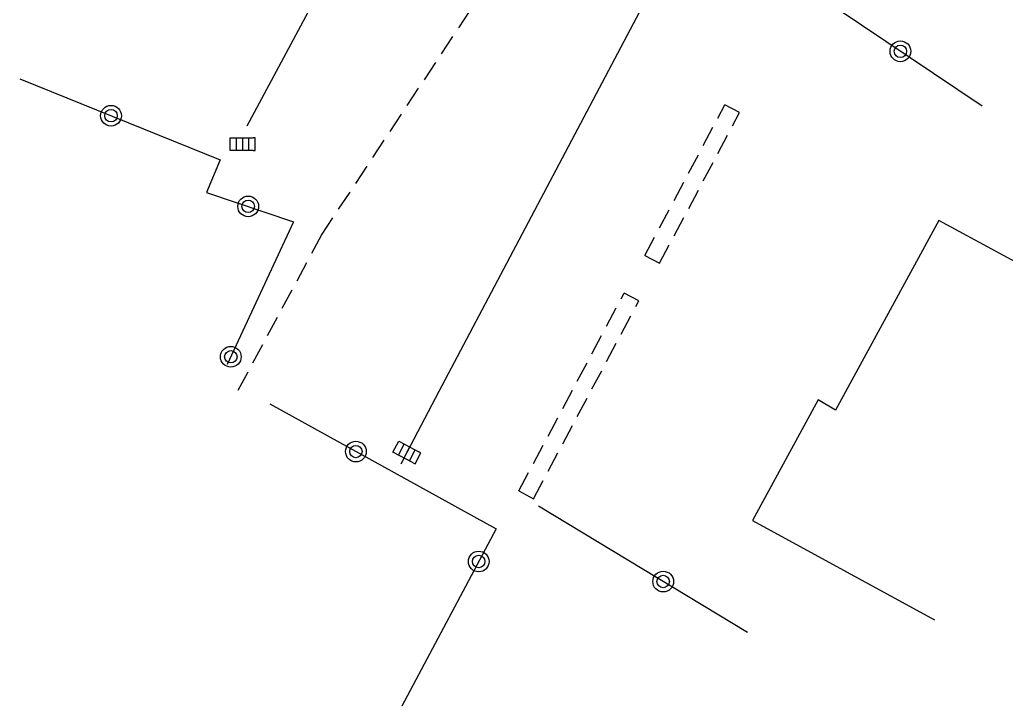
# Model space of a CAD drawing. Header units: millimetres. Extents: x 133000 to 134000, y 143000 to 144000.
# Drawn here: x 133106.26 to 133130.06, y 143454.43 to 143470.99 of the extents above; entities that cross this region are included whole.
import ezdxf

# ---------------------------------------------------------------- set-up
doc = ezdxf.new("R2010")
doc.units = ezdxf.units.MM
doc.linetypes.add('DASHED', pattern=[0.75, 0.5, -0.25])
doc.layers.get('0').update_dxf_attribs({"linetype": 'CONTINUOUS'})
for name, color, linetype in [('W0001', 6, 'DASHED'), ('W0008', 7, 'CONTINUOUS'), ('W0100', 7, 'CONTINUOUS'), ('W0112', 1, 'DASHED'), ('W0322', 7, 'CONTINUOUS'), ('W0400', 7, 'CONTINUOUS')]:
    doc.layers.add(name, color=color, linetype=linetype)

# ---------------------------------------------------------------- blocks, each defined once
blk = doc.blocks.new('T400')
for p, q in [((-0.15, 0.3), (0.15, 0.3)), ((-0.15, -0.25), (-0.15, 0.3)), ((0.15, 0.3), (0.15, -0.25)), ((-0.15, 0.15), (0.15, 0.15)), ((-0.15, 0), (0.15, 0)), ((-0.15, -0.15), (0.15, -0.15)), ((-0.15, -0.25), (-0.15, -0.3)), ((-0.15, -0.3), (0.15, -0.3)), ((0.15, -0.3), (0.15, -0.25))]:
    blk.add_line(p, q)
blk = doc.blocks.new('t322o')
at = {"color": 0, "linetype": 'Continuous'}
for radius in [0.25, 0.15]:
    blk.add_circle((0, 0), radius, dxfattribs=at)

msp = doc.modelspace()

# ---------------------------------------------------------------- linework, layer by layer
at = {"layer": 'W0001'}
msp.add_lwpolyline([(133111.534, 143462.052), (133113.54, 143465.792), (133117.696, 143472.072), (133123.208, 143482.365), (133126.246, 143487.671), (133129.316, 143492.589), (133135.32, 143501.494), (133147.404, 143519.248), (133157.582, 143534.184), (133160.422, 143540.286), (133168.369, 143552.074), (133169.961, 143554.179), (133172.778, 143557.626), (133175.368, 143559.968), (133178.34, 143561.918), (133181.278, 143562.732), (133192.008, 143564.852), (133212.772, 143568.781)], dxfattribs=at)
at = {"layer": 'W0008'}
for points in [[(133111.746, 143468.434), (133119.715, 143483.294), (133122.174, 143487.889), (133122.428, 143488.255), (133126.163, 143494.28), (133130.437, 143500.552), (133133.556, 143505.169), (133143.278, 143519.411), (133146.691, 143524.457), (133153.071, 143533.837), (133156.508, 143538.838), (133157.799, 143540.742), (133159.433, 143543.131), (133162.978, 143548.452), (133165.1, 143551.54), (133166.502, 143553.603), (133168.723, 143556.841), (133170.991, 143559.876), (133173.04, 143561.877), (133176.231, 143564.064), (133178.749, 143565.119), (133183.306, 143565.985), (133193.897, 143567.757), (133212.34, 143570.727)], [(133180.215, 143559.529), (133179.519, 143559.384), (133176.914, 143557.523), (133174.845, 143555.81), (133173.708, 143554.637), (133170.23, 143550.6), (133162.543, 143539.257), (133162.328, 143537.982), (133161.988, 143535.96), (133161.429, 143533.816), (133160.909, 143532.835), (133160.13, 143531.65), (133151.6, 143519.178), (133139.476, 143501.353), (133133.97, 143493.256), (133130.318, 143487.541), (133128.048, 143483.774), (133126.572, 143481.193), (133121.801, 143472.296), (133116.374, 143462.025), (133115.602, 143460.551), (133115.452, 143460.266)]]:
    msp.add_lwpolyline(points, dxfattribs=at)
at = {"layer": 'W0100'}
msp.add_lwpolyline([(133132.826, 143463.763), (133128.433, 143466.151), (133125.942, 143461.57), (133125.524, 143461.819), (133123.936, 143458.911), (133128.325, 143456.516), (133128.325, 143456.516), (133128.325, 143456.516), (133128.325, 143456.516), (133128.325, 143456.516), (133128.325, 143456.516), (133128.325, 143456.516), (133128.325, 143456.516), (133128.325, 143456.516), (133128.325, 143456.516), (133128.325, 143456.516), (133128.325, 143456.516), (133128.325, 143456.516), (133128.325, 143456.516), (133128.325, 143456.516), (133128.325, 143456.516), (133128.325, 143456.516), (133128.325, 143456.516), (133128.325, 143456.516), (133128.325, 143456.516), (133128.325, 143456.516), (133128.325, 143456.516), (133128.325, 143456.516), (133128.325, 143456.516), (133128.325, 143456.516), (133128.325, 143456.516), (133128.325, 143456.516), (133128.325, 143456.516), (133128.325, 143456.516), (133128.325, 143456.516), (133128.325, 143456.516), (133128.325, 143456.516), (133128.325, 143456.516), (133128.325, 143456.516), (133128.325, 143456.516), (133128.325, 143456.516), (133128.325, 143456.516), (133128.325, 143456.516), (133128.325, 143456.516), (133128.325, 143456.516), (133128.325, 143456.516), (133128.325, 143456.516), (133128.325, 143456.516), (133128.325, 143456.516), (133128.325, 143456.516), (133128.325, 143456.516), (133128.325, 143456.516), (133128.325, 143456.516), (133128.325, 143456.516), (133128.325, 143456.516), (133128.325, 143456.516), (133128.325, 143456.516), (133128.325, 143456.516), (133128.325, 143456.516), (133128.325, 143456.516), (133128.325, 143456.516), (133128.325, 143456.516), (133128.325, 143456.516), (133128.325, 143456.516), (133128.325, 143456.516), (133128.325, 143456.516), (133128.325, 143456.516), (133128.325, 143456.516), (133128.325, 143456.516), (133128.325, 143456.516), (133128.325, 143456.516), (133128.325, 143456.516), (133128.325, 143456.516), (133128.325, 143456.516), (133128.325, 143456.516), (133128.325, 143456.516), (133128.325, 143456.516), (133128.325, 143456.516), (133128.325, 143456.516), (133128.325, 143456.516), (133128.325, 143456.516), (133128.325, 143456.516), (133128.325, 143456.516), (133128.325, 143456.516), (133128.325, 143456.516), (133128.325, 143456.516), (133128.325, 143456.516), (133128.325, 143456.516), (133128.325, 143456.516), (133128.325, 143456.516), (133128.325, 143456.516), (133128.325, 143456.516), (133128.325, 143456.516), (133128.325, 143456.516), (133128.325, 143456.516), (133128.325, 143456.516), (133128.325, 143456.516), (133128.325, 143456.516), (133128.325, 143456.516), (133128.325, 143456.516), (133128.325, 143456.516), (133128.325, 143456.516), (133128.325, 143456.516), (133128.325, 143456.516), (133128.325, 143456.516), (133128.325, 143456.516), (133128.325, 143456.516), (133128.325, 143456.516), (133128.325, 143456.516), (133128.325, 143456.516), (133128.325, 143456.516), (133128.325, 143456.516), (133128.325, 143456.516), (133128.325, 143456.516), (133128.325, 143456.516), (133128.325, 143456.516), (133128.325, 143456.516), (133128.325, 143456.516), (133128.325, 143456.516), (133128.325, 143456.516)], dxfattribs=at)
at = {"layer": 'W0112'}
for points in [[(133121.342, 143465.304), (133123.272, 143468.94), (133123.272, 143468.94), (133123.272, 143468.94), (133123.272, 143468.94), (133123.272, 143468.94), (133123.272, 143468.94), (133123.272, 143468.94), (133123.272, 143468.94), (133123.272, 143468.94), (133123.272, 143468.94), (133123.272, 143468.94), (133123.272, 143468.94), (133123.272, 143468.94), (133123.272, 143468.94), (133123.272, 143468.94), (133123.272, 143468.94), (133123.272, 143468.94), (133123.272, 143468.94), (133123.272, 143468.94), (133123.272, 143468.94), (133123.272, 143468.94), (133123.272, 143468.94), (133123.272, 143468.94), (133123.272, 143468.94), (133123.272, 143468.94), (133123.272, 143468.94), (133123.272, 143468.94), (133123.272, 143468.94), (133123.272, 143468.94), (133123.272, 143468.94), (133123.272, 143468.94), (133123.272, 143468.94), (133123.272, 143468.94), (133123.272, 143468.94), (133123.272, 143468.94), (133123.272, 143468.94), (133123.272, 143468.94), (133123.272, 143468.94), (133123.272, 143468.94), (133123.272, 143468.94), (133123.272, 143468.94), (133123.272, 143468.94), (133123.272, 143468.94), (133123.272, 143468.94), (133123.272, 143468.94), (133123.272, 143468.94), (133123.272, 143468.94), (133123.272, 143468.94), (133123.272, 143468.94), (133123.272, 143468.94), (133123.272, 143468.94), (133123.272, 143468.94), (133123.272, 143468.94), (133123.272, 143468.94), (133123.272, 143468.94), (133123.272, 143468.94), (133123.272, 143468.94), (133123.272, 143468.94), (133123.272, 143468.94), (133123.272, 143468.94), (133123.272, 143468.94), (133123.272, 143468.94), (133123.272, 143468.94), (133123.272, 143468.94), (133123.272, 143468.94), (133123.272, 143468.94), (133123.272, 143468.94), (133123.272, 143468.94), (133123.272, 143468.94), (133123.272, 143468.94), (133123.272, 143468.94), (133123.272, 143468.94), (133123.272, 143468.94), (133123.272, 143468.94), (133123.272, 143468.94), (133123.272, 143468.94), (133123.272, 143468.94), (133123.272, 143468.94), (133123.272, 143468.94), (133123.272, 143468.94), (133123.272, 143468.94), (133123.272, 143468.94), (133123.272, 143468.94), (133123.272, 143468.94), (133123.272, 143468.94), (133123.272, 143468.94), (133123.272, 143468.94), (133123.272, 143468.94), (133123.272, 143468.94), (133123.272, 143468.94), (133123.272, 143468.94), (133123.272, 143468.94), (133123.272, 143468.94), (133123.272, 143468.94), (133123.272, 143468.94), (133123.272, 143468.94), (133123.272, 143468.94), (133123.272, 143468.94), (133123.272, 143468.94), (133123.272, 143468.94), (133123.272, 143468.94), (133123.272, 143468.94), (133123.272, 143468.94), (133123.272, 143468.94), (133123.272, 143468.94), (133123.272, 143468.94), (133123.272, 143468.94), (133123.272, 143468.94), (133123.272, 143468.94), (133123.272, 143468.94), (133123.272, 143468.94), (133123.272, 143468.94), (133123.272, 143468.94), (133123.272, 143468.94), (133123.272, 143468.94), (133123.272, 143468.94), (133123.272, 143468.94), (133123.272, 143468.94), (133123.272, 143468.94)], [(133121.342, 143465.304), (133121.695, 143465.116), (133123.626, 143468.752), (133123.272, 143468.94), (133123.272, 143468.94), (133123.272, 143468.94), (133123.272, 143468.94), (133123.272, 143468.94), (133123.272, 143468.94), (133123.272, 143468.94), (133123.272, 143468.94), (133123.272, 143468.94), (133123.272, 143468.94), (133123.272, 143468.94), (133123.272, 143468.94), (133123.272, 143468.94), (133123.272, 143468.94), (133123.272, 143468.94), (133123.272, 143468.94), (133123.272, 143468.94), (133123.272, 143468.94), (133123.272, 143468.94), (133123.272, 143468.94), (133123.272, 143468.94), (133123.272, 143468.94), (133123.272, 143468.94), (133123.272, 143468.94), (133123.272, 143468.94), (133123.272, 143468.94), (133123.272, 143468.94), (133123.272, 143468.94), (133123.272, 143468.94), (133123.272, 143468.94), (133123.272, 143468.94), (133123.272, 143468.94), (133123.272, 143468.94), (133123.272, 143468.94), (133123.272, 143468.94), (133123.272, 143468.94), (133123.272, 143468.94), (133123.272, 143468.94), (133123.272, 143468.94), (133123.272, 143468.94), (133123.272, 143468.94), (133123.272, 143468.94), (133123.272, 143468.94), (133123.272, 143468.94), (133123.272, 143468.94), (133123.272, 143468.94), (133123.272, 143468.94), (133123.272, 143468.94), (133123.272, 143468.94), (133123.272, 143468.94), (133123.272, 143468.94), (133123.272, 143468.94), (133123.272, 143468.94), (133123.272, 143468.94), (133123.272, 143468.94), (133123.272, 143468.94), (133123.272, 143468.94), (133123.272, 143468.94), (133123.272, 143468.94), (133123.272, 143468.94), (133123.272, 143468.94), (133123.272, 143468.94), (133123.272, 143468.94), (133123.272, 143468.94), (133123.272, 143468.94), (133123.272, 143468.94), (133123.272, 143468.94), (133123.272, 143468.94), (133123.272, 143468.94), (133123.272, 143468.94), (133123.272, 143468.94), (133123.272, 143468.94), (133123.272, 143468.94), (133123.272, 143468.94), (133123.272, 143468.94), (133123.272, 143468.94), (133123.272, 143468.94), (133123.272, 143468.94), (133123.272, 143468.94), (133123.272, 143468.94), (133123.272, 143468.94), (133123.272, 143468.94), (133123.272, 143468.94), (133123.272, 143468.94), (133123.272, 143468.94), (133123.272, 143468.94), (133123.272, 143468.94), (133123.272, 143468.94), (133123.272, 143468.94), (133123.272, 143468.94), (133123.272, 143468.94), (133123.272, 143468.94), (133123.272, 143468.94), (133123.272, 143468.94), (133123.272, 143468.94), (133123.272, 143468.94), (133123.272, 143468.94), (133123.272, 143468.94), (133123.272, 143468.94), (133123.272, 143468.94), (133123.272, 143468.94), (133123.272, 143468.94), (133123.272, 143468.94), (133123.272, 143468.94), (133123.272, 143468.94), (133123.272, 143468.94), (133123.272, 143468.94), (133123.272, 143468.94), (133123.272, 143468.94), (133123.272, 143468.94), (133123.272, 143468.94), (133123.272, 143468.94), (133123.272, 143468.94), (133123.272, 143468.94), (133123.272, 143468.94), (133123.272, 143468.94), (133123.272, 143468.94)], [(133118.302, 143459.623), (133120.843, 143464.396), (133120.843, 143464.396), (133120.843, 143464.396), (133120.843, 143464.396), (133120.843, 143464.396), (133120.843, 143464.396), (133120.843, 143464.396), (133120.843, 143464.396), (133120.843, 143464.396), (133120.843, 143464.396), (133120.843, 143464.396), (133120.843, 143464.396), (133120.843, 143464.396), (133120.843, 143464.396), (133120.843, 143464.396), (133120.843, 143464.396), (133120.843, 143464.396), (133120.843, 143464.396), (133120.843, 143464.396), (133120.843, 143464.396), (133120.843, 143464.396), (133120.843, 143464.396), (133120.843, 143464.396), (133120.843, 143464.396), (133120.843, 143464.396), (133120.843, 143464.396), (133120.843, 143464.396), (133120.843, 143464.396), (133120.843, 143464.396), (133120.843, 143464.396), (133120.843, 143464.396), (133120.843, 143464.396), (133120.843, 143464.396), (133120.843, 143464.396), (133120.843, 143464.396), (133120.843, 143464.396), (133120.843, 143464.396), (133120.843, 143464.396), (133120.843, 143464.396), (133120.843, 143464.396), (133120.843, 143464.396), (133120.843, 143464.396), (133120.843, 143464.396), (133120.843, 143464.396), (133120.843, 143464.396), (133120.843, 143464.396), (133120.843, 143464.396), (133120.843, 143464.396), (133120.843, 143464.396), (133120.843, 143464.396), (133120.843, 143464.396), (133120.843, 143464.396), (133120.843, 143464.396), (133120.843, 143464.396), (133120.843, 143464.396), (133120.843, 143464.396), (133120.843, 143464.396), (133120.843, 143464.396), (133120.843, 143464.396), (133120.843, 143464.396), (133120.843, 143464.396), (133120.843, 143464.396), (133120.843, 143464.396), (133120.843, 143464.396), (133120.843, 143464.396), (133120.843, 143464.396), (133120.843, 143464.396), (133120.843, 143464.396), (133120.843, 143464.396), (133120.843, 143464.396), (133120.843, 143464.396), (133120.843, 143464.396), (133120.843, 143464.396), (133120.843, 143464.396), (133120.843, 143464.396), (133120.843, 143464.396), (133120.843, 143464.396), (133120.843, 143464.396), (133120.843, 143464.396), (133120.843, 143464.396), (133120.843, 143464.396), (133120.843, 143464.396), (133120.843, 143464.396), (133120.843, 143464.396), (133120.843, 143464.396), (133120.843, 143464.396), (133120.843, 143464.396), (133120.843, 143464.396), (133120.843, 143464.396), (133120.843, 143464.396), (133120.843, 143464.396), (133120.843, 143464.396), (133120.843, 143464.396), (133120.843, 143464.396), (133120.843, 143464.396), (133120.843, 143464.396), (133120.843, 143464.396), (133120.843, 143464.396), (133120.843, 143464.396), (133120.843, 143464.396), (133120.843, 143464.396), (133120.843, 143464.396), (133120.843, 143464.396), (133120.843, 143464.396), (133120.843, 143464.396), (133120.843, 143464.396), (133120.843, 143464.396), (133120.843, 143464.396), (133120.843, 143464.396), (133120.843, 143464.396), (133120.843, 143464.396), (133120.843, 143464.396), (133120.843, 143464.396), (133120.843, 143464.396), (133120.843, 143464.396), (133120.843, 143464.396), (133120.843, 143464.396), (133120.843, 143464.396), (133120.843, 143464.396)], [(133118.302, 143459.623), (133118.655, 143459.435), (133121.196, 143464.208), (133120.843, 143464.396), (133120.843, 143464.396), (133120.843, 143464.396), (133120.843, 143464.396), (133120.843, 143464.396), (133120.843, 143464.396), (133120.843, 143464.396), (133120.843, 143464.396), (133120.843, 143464.396), (133120.843, 143464.396), (133120.843, 143464.396), (133120.843, 143464.396), (133120.843, 143464.396), (133120.843, 143464.396), (133120.843, 143464.396), (133120.843, 143464.396), (133120.843, 143464.396), (133120.843, 143464.396), (133120.843, 143464.396), (133120.843, 143464.396), (133120.843, 143464.396), (133120.843, 143464.396), (133120.843, 143464.396), (133120.843, 143464.396), (133120.843, 143464.396), (133120.843, 143464.396), (133120.843, 143464.396), (133120.843, 143464.396), (133120.843, 143464.396), (133120.843, 143464.396), (133120.843, 143464.396), (133120.843, 143464.396), (133120.843, 143464.396), (133120.843, 143464.396), (133120.843, 143464.396), (133120.843, 143464.396), (133120.843, 143464.396), (133120.843, 143464.396), (133120.843, 143464.396), (133120.843, 143464.396), (133120.843, 143464.396), (133120.843, 143464.396), (133120.843, 143464.396), (133120.843, 143464.396), (133120.843, 143464.396), (133120.843, 143464.396), (133120.843, 143464.396), (133120.843, 143464.396), (133120.843, 143464.396), (133120.843, 143464.396), (133120.843, 143464.396), (133120.843, 143464.396), (133120.843, 143464.396), (133120.843, 143464.396), (133120.843, 143464.396), (133120.843, 143464.396), (133120.843, 143464.396), (133120.843, 143464.396), (133120.843, 143464.396), (133120.843, 143464.396), (133120.843, 143464.396), (133120.843, 143464.396), (133120.843, 143464.396), (133120.843, 143464.396), (133120.843, 143464.396), (133120.843, 143464.396), (133120.843, 143464.396), (133120.843, 143464.396), (133120.843, 143464.396), (133120.843, 143464.396), (133120.843, 143464.396), (133120.843, 143464.396), (133120.843, 143464.396), (133120.843, 143464.396), (133120.843, 143464.396), (133120.843, 143464.396), (133120.843, 143464.396), (133120.843, 143464.396), (133120.843, 143464.396), (133120.843, 143464.396), (133120.843, 143464.396), (133120.843, 143464.396), (133120.843, 143464.396), (133120.843, 143464.396), (133120.843, 143464.396), (133120.843, 143464.396), (133120.843, 143464.396), (133120.843, 143464.396), (133120.843, 143464.396), (133120.843, 143464.396), (133120.843, 143464.396), (133120.843, 143464.396), (133120.843, 143464.396), (133120.843, 143464.396), (133120.843, 143464.396), (133120.843, 143464.396), (133120.843, 143464.396), (133120.843, 143464.396), (133120.843, 143464.396), (133120.843, 143464.396), (133120.843, 143464.396), (133120.843, 143464.396), (133120.843, 143464.396), (133120.843, 143464.396), (133120.843, 143464.396), (133120.843, 143464.396), (133120.843, 143464.396), (133120.843, 143464.396), (133120.843, 143464.396), (133120.843, 143464.396), (133120.843, 143464.396), (133120.843, 143464.396), (133120.843, 143464.396), (133120.843, 143464.396), (133120.843, 143464.396), (133120.843, 143464.396), (133120.843, 143464.396)]]:
    msp.add_lwpolyline(points, dxfattribs=at)
at = {"layer": 'W0322'}
for points in [[(133129.475, 143468.902), (133129.475, 143468.902), (133129.475, 143468.902), (133129.475, 143468.902), (133129.475, 143468.902), (133129.475, 143468.902), (133129.475, 143468.902), (133129.475, 143468.902), (133129.475, 143468.902), (133129.475, 143468.902), (133129.475, 143468.902), (133129.475, 143468.902), (133129.475, 143468.902), (133129.475, 143468.902), (133129.475, 143468.902), (133129.475, 143468.902), (133129.475, 143468.902), (133129.475, 143468.902), (133129.475, 143468.902), (133125.389, 143471.654)], [(133106.264, 143469.566), (133111.102, 143467.608), (133110.772, 143466.826), (133112.87, 143466.118), (133111.27, 143462.677), (133111.27, 143462.677), (133111.27, 143462.677), (133111.27, 143462.677), (133111.27, 143462.677), (133111.27, 143462.677), (133111.27, 143462.677), (133111.27, 143462.677), (133111.27, 143462.677), (133111.27, 143462.677), (133111.27, 143462.677), (133111.27, 143462.677), (133111.27, 143462.677), (133111.27, 143462.677), (133111.27, 143462.677), (133111.27, 143462.677), (133111.27, 143462.677), (133111.27, 143462.677), (133111.27, 143462.677), (133111.27, 143462.677), (133111.27, 143462.677), (133111.27, 143462.677), (133111.27, 143462.677), (133111.27, 143462.677), (133111.27, 143462.677), (133111.27, 143462.677), (133111.27, 143462.677), (133111.27, 143462.677), (133111.27, 143462.677), (133111.27, 143462.677), (133111.27, 143462.677), (133111.27, 143462.677), (133111.27, 143462.677), (133111.27, 143462.677), (133111.27, 143462.677), (133111.27, 143462.677), (133111.27, 143462.677), (133111.27, 143462.677), (133111.27, 143462.677), (133111.27, 143462.677), (133111.27, 143462.677), (133111.27, 143462.677), (133111.27, 143462.677), (133111.27, 143462.677), (133111.27, 143462.677), (133111.27, 143462.677), (133111.27, 143462.677), (133111.27, 143462.677), (133111.27, 143462.677), (133111.27, 143462.677), (133111.27, 143462.677), (133111.27, 143462.677), (133111.27, 143462.677), (133111.27, 143462.677), (133111.27, 143462.677), (133111.27, 143462.677), (133111.27, 143462.677), (133111.27, 143462.677), (133111.27, 143462.677), (133111.27, 143462.677), (133111.27, 143462.677), (133111.27, 143462.677), (133111.27, 143462.677), (133111.27, 143462.677), (133111.27, 143462.677), (133111.27, 143462.677), (133111.27, 143462.677), (133111.27, 143462.677), (133111.27, 143462.677), (133111.27, 143462.677), (133111.27, 143462.677), (133111.27, 143462.677), (133111.27, 143462.677), (133111.27, 143462.677), (133111.27, 143462.677), (133111.27, 143462.677), (133111.27, 143462.677), (133111.27, 143462.677), (133111.27, 143462.677), (133111.27, 143462.677), (133111.27, 143462.677), (133111.27, 143462.677), (133111.27, 143462.677), (133111.27, 143462.677), (133111.27, 143462.677), (133111.27, 143462.677), (133111.27, 143462.677), (133111.27, 143462.677), (133111.27, 143462.677), (133111.27, 143462.677), (133111.27, 143462.677), (133111.27, 143462.677), (133111.27, 143462.677), (133111.27, 143462.677), (133111.27, 143462.677), (133111.27, 143462.677), (133111.27, 143462.677)], [(133129.475, 143468.902), (133129.475, 143468.902), (133129.475, 143468.902), (133129.475, 143468.902), (133129.475, 143468.902), (133129.475, 143468.902), (133129.475, 143468.902), (133129.475, 143468.902), (133129.475, 143468.902), (133129.475, 143468.902), (133129.475, 143468.902), (133129.475, 143468.902), (133129.475, 143468.902), (133129.475, 143468.902), (133129.475, 143468.902), (133129.475, 143468.902), (133129.475, 143468.902), (133129.475, 143468.902), (133129.475, 143468.902), (133129.475, 143468.902), (133129.475, 143468.902), (133129.475, 143468.902), (133129.475, 143468.902), (133129.475, 143468.902), (133129.475, 143468.902), (133129.475, 143468.902), (133129.475, 143468.902), (133129.475, 143468.902), (133129.475, 143468.902), (133129.475, 143468.902), (133129.475, 143468.902), (133129.475, 143468.902), (133129.475, 143468.902), (133129.475, 143468.902), (133129.475, 143468.902), (133129.475, 143468.902), (133129.475, 143468.902), (133129.475, 143468.902), (133129.475, 143468.902), (133129.475, 143468.902), (133129.475, 143468.902), (133129.475, 143468.902), (133129.475, 143468.902), (133129.475, 143468.902), (133129.475, 143468.902), (133129.475, 143468.902), (133129.475, 143468.902), (133129.475, 143468.902), (133129.475, 143468.902), (133129.475, 143468.902), (133129.475, 143468.902), (133129.475, 143468.902), (133129.475, 143468.902), (133129.475, 143468.902), (133129.475, 143468.902), (133129.475, 143468.902), (133129.475, 143468.902), (133129.475, 143468.902), (133129.475, 143468.902), (133129.475, 143468.902), (133129.475, 143468.902), (133129.475, 143468.902), (133129.475, 143468.902), (133129.475, 143468.902), (133129.475, 143468.902), (133129.475, 143468.902), (133129.475, 143468.902), (133129.475, 143468.902), (133129.475, 143468.902), (133129.475, 143468.902), (133129.475, 143468.902), (133129.475, 143468.902), (133129.475, 143468.902), (133129.475, 143468.902), (133129.475, 143468.902), (133129.475, 143468.902), (133129.475, 143468.902), (133129.475, 143468.902), (133129.475, 143468.902), (133129.475, 143468.902), (133129.475, 143468.902), (133129.475, 143468.902), (133129.475, 143468.902), (133129.475, 143468.902), (133129.475, 143468.902), (133129.475, 143468.902), (133129.475, 143468.902), (133129.475, 143468.902), (133129.475, 143468.902), (133129.475, 143468.902), (133129.475, 143468.902), (133129.475, 143468.902), (133129.475, 143468.902), (133129.475, 143468.902), (133129.475, 143468.902), (133129.475, 143468.902), (133129.475, 143468.902), (133129.475, 143468.902), (133129.475, 143468.902), (133129.475, 143468.902), (133129.475, 143468.902)], [(133111.27, 143462.677), (133111.27, 143462.677), (133111.27, 143462.677), (133111.27, 143462.677), (133111.27, 143462.677), (133111.27, 143462.677), (133111.27, 143462.677), (133111.27, 143462.677), (133111.27, 143462.677), (133111.27, 143462.677), (133111.27, 143462.677), (133111.27, 143462.677), (133111.27, 143462.677), (133111.27, 143462.677), (133111.27, 143462.677), (133111.27, 143462.677), (133111.27, 143462.677), (133111.27, 143462.677), (133111.27, 143462.677), (133111.27, 143462.677)], [(133112.293, 143461.721), (133117.751, 143458.707), (133115.48, 143454.428), (133115.48, 143454.428), (133115.48, 143454.428), (133115.48, 143454.428), (133115.48, 143454.428), (133115.48, 143454.428), (133115.48, 143454.428), (133115.48, 143454.428), (133115.48, 143454.428), (133115.48, 143454.428), (133115.48, 143454.428), (133115.48, 143454.428), (133115.48, 143454.428), (133115.48, 143454.428), (133115.48, 143454.428), (133115.48, 143454.428), (133115.48, 143454.428), (133115.48, 143454.428), (133115.48, 143454.428), (133115.48, 143454.428), (133115.48, 143454.428), (133115.48, 143454.428), (133115.48, 143454.428), (133115.48, 143454.428), (133115.48, 143454.428), (133115.48, 143454.428), (133115.48, 143454.428), (133115.48, 143454.428), (133115.48, 143454.428), (133115.48, 143454.428), (133115.48, 143454.428), (133115.48, 143454.428), (133115.48, 143454.428), (133115.48, 143454.428), (133115.48, 143454.428), (133115.48, 143454.428), (133115.48, 143454.428), (133115.48, 143454.428), (133115.48, 143454.428), (133115.48, 143454.428), (133115.48, 143454.428), (133115.48, 143454.428), (133115.48, 143454.428), (133115.48, 143454.428), (133115.48, 143454.428), (133115.48, 143454.428), (133115.48, 143454.428), (133115.48, 143454.428), (133115.48, 143454.428), (133115.48, 143454.428), (133115.48, 143454.428), (133115.48, 143454.428), (133115.48, 143454.428), (133115.48, 143454.428), (133115.48, 143454.428), (133115.48, 143454.428), (133115.48, 143454.428), (133115.48, 143454.428), (133115.48, 143454.428), (133115.48, 143454.428), (133115.48, 143454.428), (133115.48, 143454.428), (133115.48, 143454.428), (133115.48, 143454.428), (133115.48, 143454.428), (133115.48, 143454.428), (133115.48, 143454.428), (133115.48, 143454.428), (133115.48, 143454.428), (133115.48, 143454.428), (133115.48, 143454.428), (133115.48, 143454.428), (133115.48, 143454.428), (133115.48, 143454.428), (133115.48, 143454.428), (133115.48, 143454.428), (133115.48, 143454.428), (133115.48, 143454.428), (133115.48, 143454.428), (133115.48, 143454.428), (133115.48, 143454.428), (133115.48, 143454.428), (133115.48, 143454.428), (133115.48, 143454.428), (133115.48, 143454.428), (133115.48, 143454.428), (133115.48, 143454.428), (133115.48, 143454.428), (133115.48, 143454.428), (133115.48, 143454.428), (133115.48, 143454.428), (133115.48, 143454.428), (133115.48, 143454.428), (133115.48, 143454.428), (133115.48, 143454.428), (133115.48, 143454.428), (133115.48, 143454.428), (133115.48, 143454.428), (133115.48, 143454.428)], [(133123.816, 143456.208), (133123.816, 143456.208), (133123.816, 143456.208), (133123.816, 143456.208), (133123.816, 143456.208), (133123.816, 143456.208), (133123.816, 143456.208), (133123.816, 143456.208), (133123.816, 143456.208), (133123.816, 143456.208), (133123.816, 143456.208), (133123.816, 143456.208), (133123.816, 143456.208), (133123.816, 143456.208), (133123.816, 143456.208), (133123.816, 143456.208), (133123.816, 143456.208), (133123.816, 143456.208), (133123.816, 143456.208), (133118.773, 143459.257)], [(133123.816, 143456.208), (133123.816, 143456.208), (133123.816, 143456.208), (133123.816, 143456.208), (133123.816, 143456.208), (133123.816, 143456.208), (133123.816, 143456.208), (133123.816, 143456.208), (133123.816, 143456.208), (133123.816, 143456.208), (133123.816, 143456.208), (133123.816, 143456.208), (133123.816, 143456.208), (133123.816, 143456.208), (133123.816, 143456.208), (133123.816, 143456.208), (133123.816, 143456.208), (133123.816, 143456.208), (133123.816, 143456.208), (133123.816, 143456.208), (133123.816, 143456.208), (133123.816, 143456.208), (133123.816, 143456.208), (133123.816, 143456.208), (133123.816, 143456.208), (133123.816, 143456.208), (133123.816, 143456.208), (133123.816, 143456.208), (133123.816, 143456.208), (133123.816, 143456.208), (133123.816, 143456.208), (133123.816, 143456.208), (133123.816, 143456.208), (133123.816, 143456.208), (133123.816, 143456.208), (133123.816, 143456.208), (133123.816, 143456.208), (133123.816, 143456.208), (133123.816, 143456.208), (133123.816, 143456.208), (133123.816, 143456.208), (133123.816, 143456.208), (133123.816, 143456.208), (133123.816, 143456.208), (133123.816, 143456.208), (133123.816, 143456.208), (133123.816, 143456.208), (133123.816, 143456.208), (133123.816, 143456.208), (133123.816, 143456.208), (133123.816, 143456.208), (133123.816, 143456.208), (133123.816, 143456.208), (133123.816, 143456.208), (133123.816, 143456.208), (133123.816, 143456.208), (133123.816, 143456.208), (133123.816, 143456.208), (133123.816, 143456.208), (133123.816, 143456.208), (133123.816, 143456.208), (133123.816, 143456.208), (133123.816, 143456.208), (133123.816, 143456.208), (133123.816, 143456.208), (133123.816, 143456.208), (133123.816, 143456.208), (133123.816, 143456.208), (133123.816, 143456.208), (133123.816, 143456.208), (133123.816, 143456.208), (133123.816, 143456.208), (133123.816, 143456.208), (133123.816, 143456.208), (133123.816, 143456.208), (133123.816, 143456.208), (133123.816, 143456.208), (133123.816, 143456.208), (133123.816, 143456.208), (133123.816, 143456.208), (133123.816, 143456.208), (133123.816, 143456.208), (133123.816, 143456.208), (133123.816, 143456.208), (133123.816, 143456.208), (133123.816, 143456.208), (133123.816, 143456.208), (133123.816, 143456.208), (133123.816, 143456.208), (133123.816, 143456.208), (133123.816, 143456.208), (133123.816, 143456.208), (133123.816, 143456.208), (133123.816, 143456.208), (133123.816, 143456.208), (133123.816, 143456.208), (133123.816, 143456.208), (133123.816, 143456.208), (133123.816, 143456.208), (133123.816, 143456.208), (133123.816, 143456.208)], [(133115.48, 143454.428), (133115.48, 143454.428), (133115.48, 143454.428), (133115.48, 143454.428), (133115.48, 143454.428), (133115.48, 143454.428), (133115.48, 143454.428), (133115.48, 143454.428), (133115.48, 143454.428), (133115.48, 143454.428), (133115.48, 143454.428), (133115.48, 143454.428), (133115.48, 143454.428), (133115.48, 143454.428), (133115.48, 143454.428), (133115.48, 143454.428), (133115.48, 143454.428), (133115.48, 143454.428), (133115.48, 143454.428), (133115.48, 143454.428)]]:
    msp.add_lwpolyline(points, dxfattribs=at)

# ---------------------------------------------------------------- block references
for p, rotation in [((133127.505, 143470.229), 146.0390975377191), ((133108.466, 143468.675), 337.9662756460021), ((133111.774, 143466.488), 341.3523508947652), ((133111.355, 143462.86), 245.0625533622565), ((133114.372, 143460.573), 331.0917087483779), ((133117.334, 143457.921), 242.0437930604447), ((133121.784, 143457.437), 148.8428299543187)]:
    msp.add_blockref('t322o', p, dxfattribs=dict(at, rotation=rotation))
at = {"layer": 'W0400'}
for p, rotation in [((133111.642, 143467.988), 90), ((133115.602, 143460.551), 62.36801943009485)]:
    msp.add_blockref('T400', p, dxfattribs=dict(at, rotation=rotation))

doc.saveas('drawing.dxf')
